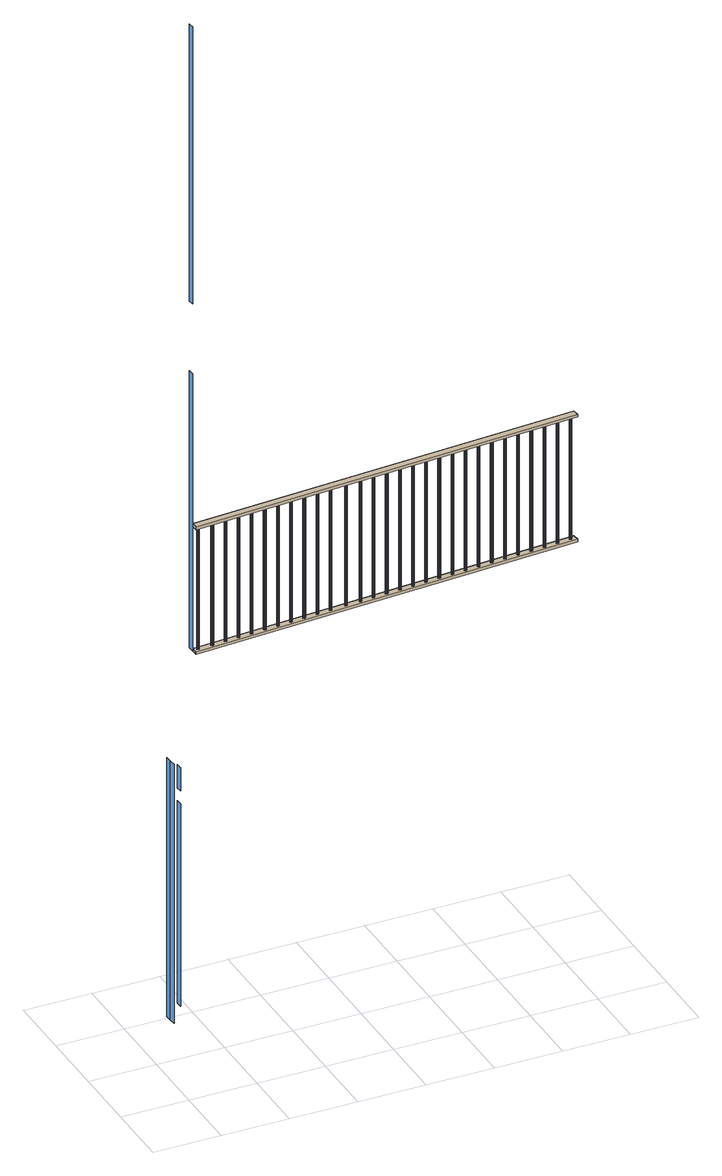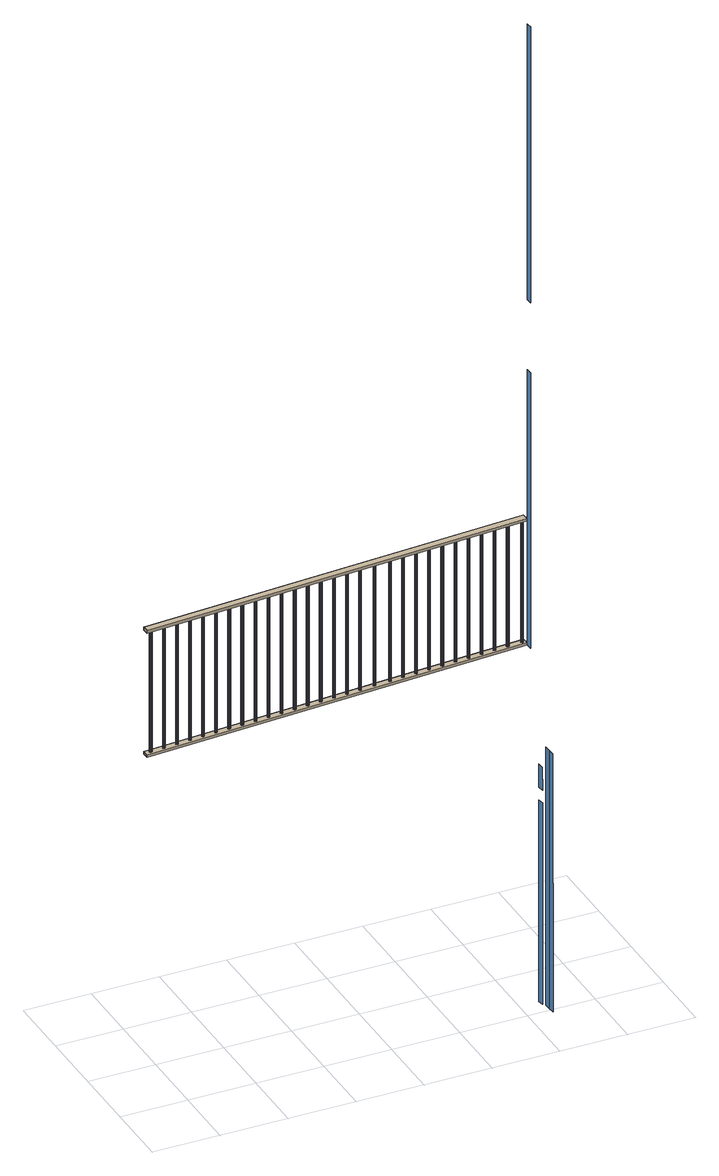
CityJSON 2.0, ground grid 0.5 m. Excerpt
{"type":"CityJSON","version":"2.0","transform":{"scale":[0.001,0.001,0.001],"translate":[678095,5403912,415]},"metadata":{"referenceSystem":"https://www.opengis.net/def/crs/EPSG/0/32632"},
"CityObjects":{
"building1":{"type":"Building","attributes":{"name":"building","DataAvailable":"Sufficient","opendrive_dynamic":"false","opendrive_name":"building","opendrive_orientation":"none","opendrive_type":"BUILDING","measuredHeight":14.51},"children":["building1-1"],"geometry":[{"type":"MultiSurface","lod":"3","boundaries":[[[0,1,2,3]],[[4,3,0,5]],[[6,7,8,9]],[[10,11,12,13]],[[14,15,16,17]],[[18,19,20,21]]],"semantics":{"surfaces":[{"type":"Window"}],"values":[0,0,0,0,0,0]}}]},
"building1-1":{"type":"BuildingInstallation","attributes":{"@cityeditor:layer":"WallSurface.LoD3"},"parents":["building1"],"geometry":[{"type":"MultiSurface","lod":"3","boundaries":[[[22,23,24,25]],[[26,27,28,29]],[[30,31,32,33]],[[34,35,36,37]],[[38,39,40,41]],[[42,43,44,45]],[[46,47,48,49]],[[41,40,50,51]],[[52,53,54,55]],[[56,57,43,42]],[[45,44,58,59]],[[60,61,62,63]],[[64,65,66,67]],[[68,69,70,71]],[[72,73,74,75]],[[76,77,53,52]],[[59,58,77,76]],[[78,79,80,81]],[[29,28,82,83]],[[84,85,86,87]],[[81,80,88,89]],[[89,88,90,91]],[[92,93,94,95]],[[96,97,98,99]],[[100,101,93,92]],[[102,103,104,105]],[[106,107,97,96]],[[108,109,110,111]],[[112,113,114,115]],[[116,117,118,119]],[[120,121,122,123]],[[111,110,117,116]],[[124,125,126,127]],[[128,129,121,120]],[[130,131,132,133]],[[119,118,134,135]],[[105,104,136,137]],[[133,132,103,102]],[[138,139,140,141]],[[142,143,101,100]],[[115,114,144,145]],[[146,147,125,124]],[[148,149,131,130]],[[150,151,152,153]],[[137,136,129,128]],[[154,155,156,157]],[[158,159,160,161]],[[161,160,107,106]],[[162,163,109,108]],[[164,165,166,167]],[[123,122,139,138]],[[99,98,143,142]],[[168,169,170,171]],[[135,134,172,173]],[[174,175,176,177]],[[178,179,113,112]],[[173,172,179,178]],[[180,181,182,183]],[[184,185,186,187,14]],[[188,189,190,191]],[[192,193,194,195]],[[196,197,175,174]],[[171,170,198,199]],[[78,200,201,202,203,204,205,206,207,55,52,76,59,45,42,56,208,51,41,38,209,91,89,81]],[[210,211,85,84]],[[212,213,165,164]],[[214,215,216,217]],[[218,219,149,148]],[[220,221,222,223]],[[224,225,226,227]],[[228,229,230,231]],[[167,166,193,192]],[[232,233,234,235]],[[236,237,219,218]],[[209,238,39,38]],[[239,240,241,242]],[[199,198,155,154]],[[217,216,237,236]],[[33,32,151,150]],[[157,156,221,220]],[[243,244,245,246]],[[247,248,249,250]],[[251,252,244,243]],[[253,254,255,256]],[[257,258,259,260]],[[261,262,252,251]],[[263,264,265,266]],[[267,268,269,270]],[[271,272,273,274]],[[246,245,275,276]],[[277,278,279,280]],[[281,282,268,267]],[[283,284,285,286]],[[287,288,289,290,274,271,291,292,293,294,295,296,297,298,299,300,301,302,303,304,305,306,307,308]],[[309,310,311,312]],[[313,314,315,316]],[[317,318,319,320]],[[280,279,321,322]],[[316,315,310,309]],[[323,324,325,326]],[[243,251,261,260,257,327,270,267,281,191,188,328,329,330,331,332,333,334,335,336,286,283,276,246]],[[337,338,339,340]],[[341,342,343,344]],[[345,346,347,348]],[[249,248,349,350,351,352,353,255,254,354,355,356,357,358,359,360,361,362,363,364,365,366,367,368]],[[296,369,370,295]],[[250,249,368,371,372]],[[373,374,375,376]],[[348,347,264,263]],[[344,343,338,337]],[[340,339,377,378]],[[379,380,342,341]],[[381,350,349,382]],[[383,361,360,384]],[[385,366,365,386]],[[387,388,380,379]],[[191,190,282,281]],[[389,363,362,390]],[[391,392,393,394]],[[395,396,397,398]],[[399,400,318,317]],[[401,402,356,355,403]],[[404,405,406,407]],[[408,364,363,389]],[[384,360,359,409]],[[407,406,410,411]],[[412,413,414,415]],[[416,417,418,419]],[[378,377,420,421]],[[422,423,405,404]],[[421,420,424,425]],[[330,426,427,329]],[[334,428,429,333]],[[329,427,430,328]],[[333,429,431,332]],[[432,433,413,412]],[[386,365,364,408]],[[394,393,434,435]],[[328,430,189,188]],[[425,424,436,437]],[[438,439,440,441]],[[442,443,444,445]],[[390,362,361,383]],[[446,447,448,449]],[[450,451,400,399]],[[286,285,452,336]],[[453,351,350,381]],[[454,455,456,457,458,459,460,461,462,463,464,465,466,467,468,469,470,471,472,473,474,475,476,477]],[[478,352,351,453]],[[327,479,258,257]],[[372,371,368,367,480]],[[481,353,352,478]],[[482,469,468,483]],[[312,311,278,277]],[[320,319,484,485]],[[276,275,284,283]],[[486,487,488,489]],[[411,410,388,387]],[[382,349,248,247]],[[331,490,426,330]],[[322,321,346,345]],[[491,357,356,402,401]],[[419,418,423,422]],[[492,493,494,495]],[[430,189,190,282,268,269,479,258,259,262,252,244,245,275,284,285,452,496,428,429,431,490,426,427]],[[448,392,393,434,433,413,414,417,418,423,405,406,410,388,380,342,343,338,339,377,420,424,436,447]],[[485,484,324,323]],[[266,265,451,450]],[[326,325,374,373]],[[497,498,499,500]],[[437,436,447,446]],[[435,434,433,432]],[[376,375,396,395]],[[415,414,417,416]],[[449,448,392,391]],[[294,501,502,293]],[[503,504,505,506,507,508,509,510,511,512,513,514,515,516,483,482,517,518,519,520,521,522,523,524]],[[525,526,527,528,529,443,444,530,531,532,533,534,535,536,537,538,539,540,541,542,487,488,439,440]],[[369,370,501,502,543,544,272,273,545,546,547,548,549,550,551,552,553,554,555,556,557,558,559,560]],[[278,279,321,346,347,264,265,451,400,318,319,484,324,325,374,375,396,397,498,499,314,315,310,311]],[[180,183,14,184,185]],[[145,144,147,146]],[[561,562,159,158]],[[563,564,73,72]],[[565,566,564,563]],[[567,568,569,570]],[[571,572,27,26]],[[573,574,575,576]],[[63,62,577,578]],[[570,569,69,68]],[[25,24,566,565]],[[579,580,47,46]],[[581,582,229,228]],[[583,584,585,586,587,588,589,590,591,592,593,594,595,596,597,598,599,600,601,602,603,604,605,606]],[[235,234,213,212]],[[83,82,65,64]],[[177,176,31,30]],[[607,608,609,610]],[[195,194,211,210]],[[67,66,580,579]],[[87,86,225,224]],[[611,612,613,614]],[[576,575,582,581]],[[615,616,617,618]],[[578,577,23,22]],[[227,226,574,573]],[[231,230,197,196]],[[75,74,572,571]],[[599,619,620,598]],[[585,621,622,584]],[[623,624,625,626]],[[598,620,627,597]],[[606,628,629,605]],[[630,631,632,633]],[[634,635,636,637]],[[603,638,639,602]],[[640,641,631,630]],[[618,617,642,643]],[[644,645,646,647]],[[648,649,650,651]],[[652,653,654,655]],[[656,657,653,652]],[[658,659,660,661]],[[583,662,628,606]],[[130,148,218,236,217,214,223,220,157,154,199,171,168,242,239,141,138,123,120,128,137,105,102,133]],[[663,664,665,666]],[[661,660,667,668]],[[669,670,671,672]],[[668,667,673,674]],[[592,675,676,591]],[[655,654,645,644]],[[677,678,679,680]],[[597,627,681,596]],[[674,673,670,669]],[[588,682,683,587]],[[605,629,684,604]],[[593,685,675,592]],[[594,686,685,593]],[[591,676,687,590]],[[688,689,649,648]],[[690,691,692,693]],[[602,639,694,601]],[[600,695,619,599]],[[601,694,695,600]],[[587,683,696,586]],[[604,684,638,603]],[[586,696,621,585]],[[697,698,689,688]],[[590,687,699,589]],[[595,700,686,594]],[[584,622,662,583]],[[589,699,682,588]],[[25,22,578,63,60,71,68,570,567,37,34,49,46,579,67,64,83,29,26,571,75,72,563,565]],[[701,702,659,658]],[[596,681,700,595]],[[703,704,705,706]],[[707,708,709,710]],[[55,54,711,207]],[[71,70,61,60]],[[712,713,714,715]],[[716,717,718,719]],[[610,609,720,721]],[[722,723,724,725]],[[49,48,35,34]],[[201,726,727,200]],[[728,729,730,731]],[[732,733,734,735]],[[736,737,738,739]],[[719,718,733,732]],[[203,740,741,202]],[[205,742,743,204]],[[744,745,704,703]],[[710,709,746,747]],[[721,720,723,722]],[[748,749,750,751]],[[207,711,752,206]],[[674,668,661,658,701,651,648,688,697,666,663,753,754,755,626,623,756,633,630,640,680,677,672,669]],[[757,758,745,744]],[[202,741,726,201]],[[715,714,717,716]],[[693,692,759,760]],[[692,691,761,762,763,764,646,645,654,653,657,765,642,617,616,766,767,768,769,770,771,636,635,759]],[[772,773,774,775]],[[776,765,657,656]],[[777,769,768,778]],[[735,734,779,780]],[[781,770,769,777]],[[782,783,713,712]],[[784,785,612,611]],[[786,787,788,789]],[[790,767,766,791]],[[792,793,794,795]],[[791,766,616,615]],[[780,779,796,797]],[[795,794,798,799]],[[800,801,793,792]],[[637,636,771,802]],[[803,804,805,806]],[[807,808,737,736]],[[809,762,761,810]],[[666,665,698,697]],[[755,811,812,754]],[[810,761,691,690]],[[647,646,764,813]],[[813,764,763,814]],[[815,816,804,803]],[[680,679,641,640]],[[626,625,811,755]],[[754,812,817,753]],[[753,817,664,663]],[[651,650,702,701]],[[814,763,762,809]],[[802,771,770,781]],[[789,788,818,819]],[[797,796,820,821]],[[633,632,822,756]],[[756,822,624,623]],[[672,671,678,677]],[[127,126,562,561]],[[141,140,240,239]],[[582,575,574,226,225,86,85,211,194,193,166,165,213,234,233,152,151,32,31,176,175,197,230,229]],[[242,241,169,168]],[[153,152,233,232]],[[223,222,215,214]],[[95,94,163,162]],[[823,824,825,826]],[[825,495,494,824]],[[760,759,635,634]],[[778,768,767,790]],[[799,798,783,782]],[[827,828,829,830]],[[831,832,808,807]],[[91,90,238,209]],[[51,50,833,208]],[[206,752,742,205]],[[725,724,708,707]],[[739,738,834,835]],[[37,36,568,567]],[[706,705,832,831]],[[747,746,758,757]],[[751,750,729,728]],[[835,834,749,748]],[[581,576,573,227,224,87,84,210,195,192,167,164,212,235,232,153,150,33,30,177,174,196,231,228]],[[200,727,79,78]],[[614,613,608,607]],[[204,743,740,203]],[[208,833,57,56]],[[775,774,801,800]],[[806,805,773,772]],[[819,818,816,815]],[[643,642,765,776]],[[731,730,785,784]],[[830,829,787,786]],[[821,820,828,827]],[[836,837,838,839]],[[840,841,842,843]],[[844,845,846,847]],[[848,849,850,851]],[[852,853,854,855]],[[856,857,853,852]],[[858,859,860,861]],[[862,863,864,865]],[[866,867,849,848]],[[868,869,859,858]],[[851,850,870,871]],[[872,873,874,875]],[[876,877,878,879]],[[880,881,869,868]],[[882,883,873,872]],[[884,885,883,882]],[[886,887,845,844]],[[871,870,888,889]],[[875,874,890,891]],[[839,838,863,862]],[[892,893,885,884]],[[894,895,896,897]],[[879,878,837,836]],[[865,864,841,840]],[[898,899,900,901]],[[861,860,902,903]],[[897,896,904,905]],[[906,907,908,909]],[[910,911,912,913]],[[914,915,916,917,918,919,920,921,922,923,924,925,926,927,900,899,928,929,930,931,932,933,934,935]],[[936,932,931,937]],[[938,928,899,898]],[[855,854,881,880]],[[889,888,939,940]],[[903,902,867,866]],[[913,912,941,942]],[[891,890,887,886]],[[847,846,895,894]],[[843,842,943,944]],[[944,943,857,856]],[[945,946,877,876]],[[940,939,946,945]],[[14,187,182,183]],[[180,185,186,181]],[[182,181,186,187]],[[947,925,924,948]],[[949,950,951,952]],[[953,954,907,906]],[[955,918,917,956]],[[957,933,932,936]],[[958,923,922,959]],[[960,921,920,961]],[[962,963,964,965,966,967,968,969,970,971,972,973,974,975,976,977,978,979,980,981,982,983,984,985]],[[986,935,934,987]],[[942,941,988,989]],[[990,926,925,947]],[[991,992,893,892]],[[909,908,993,994]],[[905,904,911,910]],[[948,924,923,958]],[[901,900,927,995]],[[989,988,950,949]],[[996,929,928,938]],[[952,951,954,953]],[[994,993,997,998]],[[998,997,992,991]],[[982,999,1000,981]],[[962,1001,1002,985]],[[977,1003,1004,976]],[[1005,1006,1007,1008]],[[1009,1010,1011,1012]],[[1013,1014,1015,1016]],[[974,1017,1018,973]],[[981,1000,1019,980]],[[976,1004,1020,975]],[[973,1018,1021,972]],[[1022,1023,1024,1025]],[[1026,1027,1028,1029]],[[1030,930,929,996]],[[1031,1032,1033,1034]],[[972,1021,1035,971]],[[1036,1037,1038,1039]],[[980,1019,1040,979]],[[975,1020,1017,974]],[[1041,1042,1043,1044]],[[984,1045,1046,983]],[[985,1002,1045,984]],[[1029,1028,1047,1048]],[[961,920,919,1049]],[[1050,1051,1052,1053,1054,1055,1056,1057,1058,1059,1060,1061,1062,1063,1064,1065,1066,1067,1068,1069,1070,1071,1072,1073]],[[1074,1075,1027,1026]],[[1076,1077,1014,1013]],[[1078,1079,1023,1022]],[[1008,1007,1080,1081]],[[1082,1083,1079,1078]],[[995,927,926,990]],[[1084,1085,1077,1076]],[[1012,1011,1085,1084]],[[1048,1047,1042,1041]],[[1086,1087,1037,1036]],[[1088,916,915,1089]],[[937,931,930,1030]],[[1090,914,935,986]],[[1091,1092,1093,1094,1095,1096,1097,1098,1099,1100,1101,1102,1103,1104,1105,1106,1107,1108,1109,1110,1111,1112,1113,1114]],[[1081,1080,1010,1009]],[[959,922,921,960]],[[956,917,916,1088]],[[1049,919,918,955]],[[1089,915,914,1090]],[[987,934,933,957]],[[1044,1043,1087,1086]],[[1016,1015,1075,1074]],[[1115,1116,1117,1118]],[[1119,1120,1121,1122]],[[1123,1124,1125,1126]],[[1058,1127,1128,1057]],[[1055,1129,1130,1054]],[[1131,1132,1133,1134]],[[1135,1136,1137,1138]],[[1061,1139,1140,1060]],[[1063,1141,1142,1062]],[[1126,1125,1120,1119]],[[1143,1144,1145,1146]],[[1146,1145,1147,1148]],[[1073,1149,1150,1072]],[[1151,1152,1153,1154]],[[1155,1156,1157,1158]],[[1053,1159,1160,1052]],[[967,1161,1162,966]],[[1163,1164,1165,1166]],[[1167,1168,1169,1170]],[[1062,1142,1139,1061]],[[1034,1033,1083,1082]],[[1090,1089,1088,956,955,1049,961,960,959,958,948,947,990,995,901,898,938,996,1030,937,936,957,987,986]],[[983,1046,999,982]],[[1171,1172,1156,1155]],[[963,1173,1001,962]],[[979,1040,1174,978]],[[978,1174,1003,977]],[[1175,1176,1177,1178]],[[969,1179,1180,968]],[[1181,1182,1183,1184]],[[971,1035,1185,970]],[[1039,1038,1032,1031]],[[968,1180,1161,967]],[[965,1186,1187,964]],[[1188,1189,1190,1191,1192,1193,1194,1195,1196,1197,1198,1199,1200,1201,1202,1203,1204,1205,1206,1207,1208,1209,1210,1211]],[[1025,1024,1006,1005]],[[1184,1183,1212,1213]],[[970,1185,1179,969]],[[964,1187,1173,963]],[[1214,1215,1144,1143]],[[1068,1216,1217,1067]],[[1213,1212,1218,1219]],[[1166,1165,1132,1131]],[[1220,1221,1176,1175]],[[1070,1222,1223,1069]],[[1219,1218,1172,1171]],[[966,1162,1186,965]],[[1067,1217,1224,1066]],[[1225,1226,1182,1181]],[[1227,1228,1221,1220]],[[1148,1147,1164,1163]],[[1178,1177,1226,1225]],[[1071,1229,1222,1070]],[[1069,1223,1216,1068]],[[1122,1121,1228,1227]],[[1158,1157,1215,1214]],[[1134,1133,1124,1123]],[[1056,1230,1129,1055]],[[1231,1232,1168,1167]],[[1072,1150,1229,1071]],[[1233,1234,1232,1231]],[[1060,1140,1235,1059]],[[1054,1130,1159,1053]],[[1050,1236,1149,1073]],[[1138,1137,1237,1238]],[[1052,1160,1239,1051]],[[1240,1241,1116,1115]],[[1242,1243,1244,1245]],[[1065,1246,1247,1064]],[[1248,1249,1152,1151]],[[1249,1250,1251,1252,1253,1254,1255,1256,1257,1258,1237,1137,1136,1117,1116,1241,1169,1168,1232,1234,1244,1243,1153,1152]],[[1170,1169,1241,1240]],[[1066,1224,1246,1065]],[[1051,1239,1236,1050]],[[1064,1247,1141,1063]],[[1059,1235,1127,1058]],[[1199,1259,1260,1198]],[[1261,1253,1252,1262]],[[1201,1263,1264,1200]],[[1197,1265,1266,1196]],[[1267,1254,1253,1261]],[[1268,1251,1250,1269]],[[1200,1264,1259,1199]],[[1270,1255,1254,1267]],[[1262,1252,1251,1268]],[[1205,1271,1272,1204]],[[1245,1244,1234,1233]],[[1193,1273,1274,1192]],[[1204,1272,1275,1203]],[[1057,1128,1230,1056]],[[1208,1276,1277,1207]],[[1210,1278,1279,1209]],[[1202,1280,1263,1201]],[[1281,1258,1257,1282]],[[1207,1277,1283,1206]],[[1203,1275,1280,1202]],[[1118,1117,1136,1135]],[[1206,1283,1271,1205]],[[1211,1284,1278,1210]],[[1238,1237,1258,1281]],[[1154,1153,1243,1242]],[[1106,1285,1286,1105]],[[1194,1287,1273,1193]],[[1288,1256,1255,1270]],[[1111,1289,1290,1110]],[[1100,1291,1292,1099]],[[1191,1293,1294,1190]],[[1198,1260,1265,1197]],[[1114,1295,1296,1113]],[[1091,1297,1295,1114]],[[884,892,991,998,994,909,906,953,952,949,989,942,913,910,905,897,894,847,844,886,891,875,872,882]],[[1190,1294,1298,1189]],[[1189,1298,1299,1188]],[[1209,1279,1276,1208]],[[1282,1257,1256,1288]],[[1107,1300,1285,1106]],[[1093,1301,1302,1092]],[[1269,1250,1249,1248]],[[1188,1299,1284,1211]],[[1110,1290,1303,1109]],[[1102,1304,1305,1101]],[[1109,1303,1306,1108]],[[1108,1306,1300,1107]],[[1195,1307,1287,1194]],[[1105,1286,1308,1104]],[[1113,1296,1309,1112]],[[1099,1292,1310,1098]],[[1096,1311,1312,1095]],[[1101,1305,1291,1100]],[[1192,1274,1293,1191]],[[1095,1312,1313,1094]],[[1112,1309,1289,1111]],[[1103,1314,1304,1102]],[[1196,1266,1307,1195]],[[1104,1308,1314,1103]],[[1097,1315,1311,1096]],[[1094,1313,1301,1093]],[[1098,1310,1315,1097]],[[1012,1009,1081,1008,1005,1025,1022,1078,1082,1034,1031,1039,1036,1086,1044,1041,1048,1029,1026,1074,1016,1013,1076,1084]],[[1092,1302,1297,1091]],[[335,496,428,334]],[[332,431,490,331]],[[336,452,496,335]],[[1316,358,357,491]],[[480,367,366,385]],[[256,255,353,481]],[[1317,354,254,253]],[[403,355,354,1317]],[[270,269,479,327]],[[303,554,555,302]],[[274,273,545,290]],[[288,547,548,287]],[[519,472,471,518]],[[297,560,369,296]],[[300,557,558,299]],[[291,544,272,271]],[[306,551,552,305]],[[295,370,501,294]],[[493,494,824,823]],[[407,404,422,419,416,415,412,432,435,394,391,449,446,437,425,421,378,340,337,344,341,379,387,411]],[[1318,536,537,1319]],[[1320,534,535,1321]],[[1319,537,538,1322]],[[302,555,556,301]],[[509,460,459,508]],[[1323,539,540,1324]],[[1324,540,541,1325]],[[1326,542,487,486]],[[1327,533,534,1320]],[[1321,535,536,1318]],[[1325,541,542,1326]],[[1322,538,539,1323]],[[512,463,462,511]],[[521,474,473,520]],[[517,470,469,482]],[[1328,527,528,1329]],[[522,475,474,521]],[[514,1330,465,464,513]],[[441,440,525,1331]],[[507,458,457,506]],[[524,1332,477,476,523]],[[1333,532,533,1327]],[[483,468,467,516]],[[515,466,465,1330,514]],[[1334,530,531,1335]],[[518,471,470,517]],[[513,464,463,512]],[[1329,528,529,1336]],[[489,488,439,438]],[[1331,525,526,1337]],[[1336,529,443,442]],[[445,444,530,1334]],[[1335,531,532,1333]],[[1337,526,527,1328]],[[510,461,460,509]],[[292,543,544,291]],[[298,559,560,297]],[[503,454,477,1332,524]],[[516,467,466,515]],[[301,556,557,300]],[[500,499,314,313]],[[290,545,546,289]],[[287,548,549,308]],[[308,549,550,307]],[[293,502,543,292]],[[520,473,472,519]],[[307,550,551,306]],[[304,553,554,303]],[[505,456,455,504]],[[511,462,461,510]],[[289,546,547,288]],[[508,459,458,507]],[[305,552,553,304]],[[398,397,498,497]],[[409,359,358,1316]],[[523,476,475,522]],[[504,455,454,503]],[[299,558,559,298]],[[506,457,456,505]],[[260,259,262,261]],[[1320,1327,1333,1335,1334,445,442,1336,1329,1328,1337,1331,441,438,489,486,1326,1325,1324,1323,1322,1319,1318,1321]],[[492,495,825,826]],[[1338,1339,1340,1341]],[[1342,1343,1344,1345]],[[1346,1347,1339,1338]],[[1345,1344,1348,1349]],[[1350,1351,1352,1353]],[[1354,1355,1347,1346]],[[1356,1357,1358,1359]],[[1341,1340,1357,1356]],[[1360,1361,1362,1363]],[[1364,1365,1366,1367]],[[1359,1358,1368,1369]],[[1370,1371,1372,1373]],[[1374,1375,1376,1377]],[[1353,1352,1365,1364]],[[1363,1362,1375,1374]],[[1349,1348,1378,1379]],[[1380,1381,1351,1350]],[[1367,1366,1343,1342]],[[1382,1383,1381,1380]],[[1369,1368,1371,1370]],[[1373,1372,1384,1385]],[[1385,1384,1383,1382]],[[1377,1376,1355,1354]],[[1379,1378,1361,1360]],[[1386,1387,1388,1389]],[[1390,1391,1392,1393]],[[1394,1395,1396,1397]],[[1398,1399,1400,1401]],[[1402,1403,1404,1405]],[[1406,1407,1408,1409]],[[1401,1400,1395,1394]],[[1410,1411,1412,1413]],[[1414,1415,1387,1386]],[[1413,1412,1391,1390]],[[1416,1417,1418,1419]],[[1420,1421,1411,1410]],[[1422,1423,1424,1425]],[[1425,1424,1426,1427]],[[1419,1418,1428,1429]],[[1393,1392,1417,1416]],[[1389,1388,1423,1422]],[[1397,1396,1421,1420]],[[1427,1426,1399,1398]],[[1429,1428,1403,1402]],[[1405,1404,1430,1431]],[[1432,1433,1407,1406]],[[1409,1408,1415,1414]],[[1431,1430,1433,1432]]]}]}
},
"vertices":[
[328,973,2898],[332,923,2898],[331,923,888],[327,973,888],[323,1023,888],[325,1023,2898],[404,1029,2538],[408,979,2538],[407,979,968],[403,1029,968],[405,1029,2818],[408,979,2818],[408,979,2638],[404,1029,2638],[472,933,3734],[469,983,3734],[469,983,5884],[472,933,5884],[473,933,6427],[469,983,6427],[469,983,8577],[473,933,8577],
[2124,1023,3753],[2124,1023,4702],[2123,1025,4702],[2123,1025,3753],[2129,1036,3753],[2129,1036,4702],[2131,1036,4702],[2131,1036,3753],[2334,1034,3753],[2334,1034,4710],[2332,1033,4710],[2332,1033,3753],[2140,1026,3753],[2140,1026,4702],[2139,1024,4702],[2139,1024,3753],[1827,1013,3753],[1827,1013,4702],[1829,1014,4702],[1829,1014,3753],[1838,1013,3753],[1838,1013,4702],[1839,1011,4702],[1839,1011,3753],[2140,1031,3753],[2140,1031,4702],[2140,1028,4702],[2140,1028,3753],[1832,1015,4702],[1832,1015,3753],[1841,1004,3753],[1841,1004,4702],[1840,1002,4702],[1840,1002,3753],[1836,1014,3753],[1836,1014,4702],[1840,1009,4702],[1840,1009,3753],[2130,1019,3753],[2130,1019,4702],[2128,1020,4702],[2128,1020,3753],[2135,1036,3753],[2135,1036,4702],[2137,1034,4702],[2137,1034,3753],[2134,1019,3753],[2134,1019,4702],[2132,1019,4702],[2132,1019,3753],[2123,1031,3753],[2123,1031,4702],[2125,1033,4702],[2125,1033,3753],[1841,1007,3753],[1841,1007,4702],[1824,1003,3753],[1824,1003,4702],[1823,1005,4702],[1823,1005,3753],[2133,1036,4702],[2133,1036,3753],[2328,1050,3753],[2328,1050,4710],[2330,1051,4710],[2330,1051,3753],[1824,1008,4702],[1824,1008,3753],[1824,1010,4702],[1824,1010,3753],[1724,998,3753],[1724,998,4702],[1724,1001,4702],[1724,1001,3753],[1729,991,3753],[1729,991,4702],[1727,992,4702],[1727,992,3753],[1724,996,3753],[1724,996,4702],[2240,1033,3753],[2240,1033,4702],[2239,1031,4702],[2239,1031,3753],[1731,990,3753],[1731,990,4702],[1726,1005,3753],[1726,1005,4702],[1727,1006,4702],[1727,1006,3753],[1740,1004,3753],[1740,1004,4702],[1741,1002,4702],[1741,1002,3753],[1730,1007,3753],[1730,1007,4702],[1732,1008,4702],[1732,1008,3753],[2234,1027,3753],[2234,1027,4702],[2232,1026,4702],[2232,1026,3753],[1740,995,3753],[1740,995,4702],[1739,993,4702],[1739,993,3753],[2236,1028,3753],[2236,1028,4702],[2239,1038,3753],[2239,1038,4702],[2240,1035,4702],[2240,1035,3753],[1734,1008,4702],[1734,1008,3753],[2238,1029,4702],[2238,1029,3753],[2229,1026,3753],[2229,1026,4702],[2227,1027,4702],[2227,1027,3753],[1725,994,3753],[1725,994,4702],[1741,1000,4702],[1741,1000,3753],[1741,997,3753],[1741,997,4702],[2238,1040,3753],[2238,1040,4702],[2329,1033,3753],[2329,1033,4710],[2327,1034,4710],[2327,1034,3753],[2223,1039,3753],[2223,1039,4702],[2224,1041,4702],[2224,1041,3753],[1735,991,3753],[1735,991,4702],[1733,990,4702],[1733,990,3753],[1725,1003,3753],[1725,1003,4702],[2322,1041,3753],[2322,1041,4710],[2322,1044,4710],[2322,1044,3753],[2223,1032,3753],[2223,1032,4702],[2222,1034,4702],[2222,1034,3753],[1736,1007,4702],[1736,1007,3753],[2338,1036,3753],[2338,1036,4710],[2336,1035,4710],[2336,1035,3753],[1738,1006,3753],[1738,1006,4702],[3369,1092,3734],[3369,1092,3755],[476,884,3755],[476,884,3734],[506,936,3734],[3365,1141,3734],[3365,1141,3755],[472,933,3755],[3220,1108,3753],[3220,1108,4702],[3221,1110,4702],[3221,1110,3753],[2323,1046,3753],[2323,1046,4710],[2324,1048,4710],[2324,1048,3753],[2339,1038,3753],[2339,1038,4710],[2222,1036,4702],[2222,1036,3753],[1825,1001,3753],[1826,999,3753],[1828,998,3753],[1830,997,3753],[1833,997,3753],[1835,998,3753],[1837,999,3753],[1839,1000,3753],[1834,1015,3753],[1826,1012,3753],[2326,1049,3753],[2326,1049,4710],[2323,1039,3753],[2323,1039,4710],[2230,1044,3753],[2230,1044,4702],[2233,1043,4702],[2233,1043,3753],[2237,1041,3753],[2237,1041,4702],[2226,1042,3753],[2226,1042,4702],[2228,1043,4702],[2228,1043,3753],[2333,1051,3753],[2333,1051,4710],[2335,1050,4710],[2335,1050,3753],[2340,1043,3753],[2340,1043,4710],[2340,1040,4710],[2340,1040,3753],[2325,1035,3753],[2325,1035,4710],[2324,1037,4710],[2324,1037,3753],[2235,1043,3753],[2235,1043,4702],[1826,1012,4702],[2225,1028,3753],[2225,1028,4702],[2224,1030,4702],[2224,1030,3753],[3237,1109,3753],[3237,1109,4702],[3237,1107,4702],[3237,1107,3753],[3321,1109,3753],[3321,1109,4709],[3320,1111,4709],[3320,1111,3753],[3236,1111,3753],[3236,1111,4702],[3335,1108,3753],[3335,1108,4709],[3333,1106,4709],[3333,1106,3753],[3230,1115,3753],[3230,1115,4702],[3232,1114,4702],[3232,1114,3753],[3234,1113,3753],[3234,1113,4702],[3126,1108,3753],[3126,1108,4702],[3128,1108,4702],[3128,1108,3753],[3224,1114,3753],[3224,1114,4702],[3226,1115,4702],[3226,1115,3753],[2830,1069,3753],[2830,1069,4702],[2828,1069,4702],[2828,1069,3753],[3237,1105,4702],[3237,1105,3753],[3120,1099,3753],[3120,1099,4702],[3120,1101,4702],[3120,1101,3753],[3222,1112,3753],[3222,1112,4702],[3236,1103,3753],[3236,1103,4702],[3235,1101,4702],[3235,1101,3753],[2821,1075,3753],[2822,1073,3753],[2824,1071,3753],[2826,1070,3753],[2832,1070,3753],[2835,1071,3753],[2836,1072,3753],[2837,1074,3753],[2838,1076,3753],[2838,1078,3753],[2838,1081,3753],[2837,1083,3753],[2835,1084,3753],[2833,1086,3753],[2831,1086,3753],[2829,1087,3753],[2827,1086,3753],[2825,1085,3753],[2823,1084,3753],[2822,1082,3753],[2821,1080,3753],[2821,1077,3753],[3122,1094,3753],[3122,1094,4702],[3121,1096,4702],[3121,1096,3753],[3125,1091,3753],[3125,1091,4702],[3123,1093,4702],[3123,1093,3753],[3135,1106,3753],[3135,1106,4702],[3136,1104,4702],[3136,1104,3753],[3121,1103,4702],[3121,1103,3753],[3138,1100,3753],[3138,1100,4702],[3137,1098,4702],[3137,1098,3753],[3228,1115,3753],[3220,1106,3753],[3220,1104,3753],[3221,1102,3753],[3223,1100,3753],[3225,1099,3753],[3227,1098,3753],[3229,1098,3753],[3231,1098,3753],[3233,1099,3753],[2727,1079,3753],[2727,1079,4702],[2729,1079,4702],[2729,1079,3753],[2723,1076,3753],[2723,1076,4702],[2725,1078,4702],[2725,1078,3753],[3122,1105,3753],[3122,1105,4702],[3124,1107,4702],[3124,1107,3753],[3323,1107,4709],[3324,1106,4709],[3327,1105,4709],[3329,1105,4709],[3331,1105,4709],[3336,1110,4709],[3337,1112,4709],[3337,1114,4709],[3337,1117,4709],[3336,1119,4709],[3334,1120,4709],[3332,1122,4709],[3330,1122,4709],[3328,1122,4709],[3325,1122,4709],[3323,1121,4709],[3322,1119,4709],[3320,1118,4709],[3320,1115,4709],[3320,1113,4709],[2838,1078,4702],[2838,1076,4702],[3320,1113,4702],[3320,1113,3753],[3137,1096,3753],[3137,1096,4702],[3135,1094,4702],[3135,1094,3753],[2732,1079,4702],[2732,1079,3753],[2722,1075,3753],[2722,1075,4702],[3324,1106,3753],[3323,1107,3753],[3330,1122,3753],[3332,1122,3753],[3320,1118,3753],[3322,1119,3753],[2721,1072,3753],[2721,1072,4702],[3325,1122,3753],[3328,1122,3753],[2738,1069,3753],[2738,1069,4702],[2738,1067,4702],[2738,1067,3753],[3134,1092,3753],[3134,1092,4702],[3132,1091,4702],[3132,1091,3753],[3133,1107,3753],[3133,1107,4702],[3337,1114,3753],[3337,1114,4702],[3337,1112,3753],[2723,1066,3753],[2723,1066,4702],[2722,1068,4702],[2722,1068,3753],[3323,1121,3753],[3334,1120,3753],[2721,1070,4702],[2721,1070,3753],[2733,1062,3753],[2733,1062,4702],[2730,1062,4702],[2730,1062,3753],[2728,1062,3753],[2728,1062,4702],[2726,1063,4702],[2726,1063,3753],[2734,1079,4702],[2734,1079,3753],[2724,1064,3753],[2724,1064,4702],[2736,1077,4702],[2736,1077,3753],[3221,1102,4702],[3220,1104,4702],[3229,1098,4702],[3227,1098,4702],[3220,1106,4702],[3225,1099,4702],[2735,1063,3753],[2735,1063,4702],[2736,1065,4702],[2736,1065,3753],[2737,1076,4702],[2737,1076,3753],[2922,1080,3753],[2922,1080,4702],[2921,1082,4702],[2921,1082,3753],[2926,1093,3753],[2926,1093,4702],[2929,1094,4702],[2929,1094,3753],[2738,1074,3753],[2738,1074,4702],[2739,1071,4702],[2739,1071,3753],[3130,1108,3753],[3130,1108,4702],[3233,1099,4702],[3327,1105,3753],[3037,1095,4710],[3036,1097,4710],[3035,1099,4710],[3033,1100,4710],[3031,1101,4710],[3028,1101,4710],[3026,1100,4710],[3024,1099,4710],[3022,1098,4710],[3021,1096,4710],[3020,1094,4710],[3020,1092,4710],[3021,1089,4710],[3022,1087,4710],[3023,1086,4710],[3025,1084,4710],[3027,1084,4710],[3030,1083,4710],[3032,1084,4710],[3034,1085,4710],[3036,1086,4710],[3037,1088,4710],[3038,1091,4710],[3038,1093,4710],[3329,1105,3753],[3228,1115,4702],[3320,1115,3753],[3331,1105,3753],[3025,1084,3753],[3023,1086,3753],[3137,1102,4702],[3137,1102,3753],[2925,1077,3753],[2925,1077,4702],[2924,1078,4702],[2924,1078,3753],[3223,1100,4702],[3337,1117,3753],[3369,1092,4702],[3365,1141,4702],[3365,1141,4723],[3369,1092,4723],[3231,1098,4702],[3129,1091,3753],[3129,1091,4702],[3127,1091,4702],[3127,1091,3753],[2837,1074,4702],[2836,1072,4702],[3037,1095,3753],[3036,1097,3753],[3035,1099,3753],[3033,1100,3753],[3031,1101,3753],[3028,1101,3753],[3026,1100,3753],[3024,1099,3753],[3022,1098,3753],[3021,1096,3753],[3020,1094,3753],[3020,1092,3753],[3021,1089,3753],[3022,1087,3753],[3027,1084,3753],[3030,1083,3753],[3032,1084,3753],[3034,1085,3753],[3036,1086,3753],[3037,1088,3753],[3038,1091,3753],[3038,1093,3753],[2921,1084,4702],[2921,1087,4702],[2921,1089,4702],[2923,1091,4702],[2924,1092,4702],[2931,1094,4702],[2933,1093,4702],[2935,1092,4702],[2937,1090,4702],[2938,1088,4702],[2938,1086,4702],[2938,1083,4702],[2937,1081,4702],[2936,1079,4702],[2934,1078,4702],[2932,1077,4702],[2930,1076,4702],[2928,1076,4702],[2835,1071,4702],[2832,1070,4702],[2826,1070,4702],[2824,1071,4702],[2822,1073,4702],[2821,1075,4702],[2821,1077,4702],[2821,1080,4702],[2822,1082,4702],[2823,1084,4702],[2825,1085,4702],[2827,1086,4702],[2829,1087,4702],[2831,1086,4702],[2833,1086,4702],[2835,1084,4702],[2837,1083,4702],[2838,1081,4702],[1737,992,3753],[1737,992,4702],[2123,1029,3753],[2123,1029,4702],[2123,1027,3753],[2123,1027,4702],[2138,1022,3753],[2138,1022,4702],[2136,1020,4702],[2136,1020,3753],[2126,1035,3753],[2126,1035,4702],[2337,1049,3753],[2337,1049,4710],[2338,1047,4710],[2338,1047,3753],[2126,1021,4702],[2126,1021,3753],[2139,1033,3753],[2139,1033,4702],[2339,1045,3753],[2339,1045,4710],[1924,1010,3753],[1925,1008,3753],[1926,1007,3753],[1928,1005,3753],[1930,1005,3753],[1933,1005,3753],[1935,1005,3753],[1937,1006,3753],[1939,1008,3753],[1940,1009,3753],[1941,1012,3753],[1941,1014,3753],[1940,1016,3753],[1939,1018,3753],[1938,1020,3753],[1936,1021,3753],[1934,1022,3753],[1931,1022,3753],[1929,1022,3753],[1927,1021,3753],[1925,1019,3753],[1924,1017,3753],[1923,1015,3753],[1923,1013,3753],[2429,1041,3753],[2429,1041,4702],[2427,1041,4702],[2427,1041,3753],[2433,1041,3753],[2433,1041,4702],[2431,1040,4702],[2431,1040,3753],[2636,1070,3753],[2636,1070,4709],[2637,1068,4709],[2637,1068,3753],[1934,1022,4702],[1936,1021,4702],[1926,1007,4702],[1925,1008,4702],[2527,1048,3753],[2527,1048,4702],[2525,1050,4702],[2525,1050,3753],[1938,1020,4702],[1923,1013,4702],[1923,1015,4702],[2533,1048,3753],[2533,1048,4702],[2531,1048,4702],[2531,1048,3753],[2621,1065,3753],[2621,1065,4709],[2622,1067,4709],[2622,1067,3753],[1925,1019,4702],[1927,1021,4702],[2535,1049,3753],[2535,1049,4702],[2638,1066,4709],[2638,1066,3753],[2635,1056,3753],[2635,1056,4709],[2633,1055,4709],[2633,1055,3753],[2527,1065,3753],[2527,1065,4702],[2530,1065,4702],[2530,1065,3753],[2638,1060,3753],[2638,1060,4709],[2637,1058,4709],[2637,1058,3753],[2639,1062,3753],[2639,1062,4709],[2534,1064,3753],[2534,1064,4702],[2536,1063,4702],[2536,1063,3753],[1924,1010,4702],[2522,1058,3753],[2522,1058,4702],[2522,1060,4702],[2522,1060,3753],[2538,1061,4702],[2538,1061,3753],[2539,1057,3753],[2539,1057,4702],[2539,1055,4702],[2539,1055,3753],[2539,1059,4702],[2539,1059,3753],[1940,1009,4702],[1939,1008,4702],[2538,1052,3753],[2538,1052,4702],[2537,1051,4702],[2537,1051,3753],[1939,1018,4702],[1933,1005,4702],[1930,1005,4702],[1924,1017,4702],[1941,1012,4702],[1941,1014,4702],[1937,1006,4702],[2525,1064,3753],[2525,1064,4702],[2623,1059,3753],[2623,1059,4709],[2622,1061,4709],[2622,1061,3753],[1929,1022,4702],[1931,1022,4702],[1928,1005,4702],[2524,1062,3753],[2524,1062,4702],[1935,1005,4702],[1940,1016,4702],[2532,1065,3753],[2532,1065,4702],[2428,1057,3753],[2428,1057,4702],[2430,1058,4702],[2430,1058,3753],[2422,1049,3753],[2422,1049,4702],[2422,1051,4702],[2422,1051,3753],[1839,1000,4702],[2024,1024,3753],[2024,1024,4702],[2025,1026,4702],[2025,1026,3753],[2027,1028,3753],[2027,1028,4702],[2029,1029,4702],[2029,1029,3753],[2425,1043,4702],[2425,1043,3753],[2423,1044,3753],[2423,1044,4702],[2422,1046,4702],[2422,1046,3753],[1826,999,4702],[1825,1001,4702],[2439,1045,3753],[2439,1045,4702],[2437,1043,4702],[2437,1043,3753],[2031,1029,3753],[2031,1029,4702],[2033,1029,4702],[2033,1029,3753],[2436,1056,3753],[2436,1056,4702],[2438,1054,4702],[2438,1054,3753],[1830,997,4702],[1828,998,4702],[1835,998,4702],[1833,997,4702],[2426,1056,3753],[2426,1056,4702],[2423,1053,4702],[2423,1053,3753],[2439,1050,3753],[2439,1050,4702],[2439,1047,4702],[2439,1047,3753],[1837,999,4702],[2522,1056,3753],[2522,1053,3753],[2523,1051,3753],[2529,1048,3753],[2424,1055,3753],[2424,1055,4702],[2621,1063,4709],[2621,1063,3753],[2624,1057,4709],[2626,1056,4709],[2628,1055,4709],[2631,1055,4709],[2639,1064,4709],[2634,1071,4709],[2632,1072,4709],[2629,1072,4709],[2627,1072,4709],[2625,1071,4709],[2623,1069,4709],[2030,1012,3753],[2030,1012,4702],[2028,1013,4702],[2028,1013,3753],[2639,1064,3753],[2627,1072,3753],[2629,1072,3753],[2035,1028,4702],[2035,1028,3753],[2625,1071,3753],[2023,1022,3753],[2023,1022,4702],[2436,1042,3753],[2436,1042,4702],[2040,1019,3753],[2040,1019,4702],[2040,1017,4702],[2040,1017,3753],[2632,1072,3753],[2634,1071,3753],[2024,1016,3753],[2024,1016,4702],[2023,1018,4702],[2023,1018,3753],[2037,1027,4702],[2037,1027,3753],[2023,1020,4702],[2023,1020,3753],[2026,1014,3753],[2026,1014,4702],[2623,1069,3753],[2035,1012,3753],[2035,1012,4702],[2032,1012,4702],[2032,1012,3753],[2434,1057,3753],[2434,1057,4702],[2626,1056,3753],[2624,1057,3753],[2523,1051,4702],[2522,1053,4702],[2631,1055,3753],[2628,1055,3753],[2037,1013,3753],[2037,1013,4702],[2522,1056,4702],[2038,1015,4702],[2038,1015,3753],[2039,1025,4702],[2039,1025,3753],[2529,1048,4702],[472,933,4702],[472,933,4723],[476,884,4723],[476,884,4702],[2040,1023,3753],[2040,1023,4702],[2040,1021,4702],[2040,1021,3753],[2432,1058,3753],[2432,1058,4702],[1834,1015,4702],[2439,1052,4702],[2439,1052,3753],[617,919,3753],[617,919,4702],[617,916,4702],[617,916,3753],[613,911,3753],[613,911,4702],[611,910,4702],[611,910,3753],[1110,946,3753],[1110,946,4702],[1107,945,4702],[1107,945,3753],[603,925,3753],[603,925,4702],[605,926,4702],[605,926,3753],[604,910,3753],[604,910,4702],[602,911,4702],[602,911,3753],[606,909,3753],[606,909,4702],[599,917,3753],[599,917,4702],[599,920,4702],[599,920,3753],[616,914,3753],[616,914,4702],[615,912,4702],[615,912,3753],[601,924,3753],[601,924,4702],[600,915,3753],[600,915,4702],[607,927,4702],[607,927,3753],[1115,952,3753],[1115,952,4702],[1115,950,4702],[1115,950,3753],[615,923,3753],[615,923,4702],[616,921,4702],[616,921,3753],[601,913,3753],[601,913,4702],[1115,955,3753],[1115,955,4702],[1115,957,3753],[1115,957,4702],[1112,947,3753],[1112,947,4702],[610,927,4702],[610,927,3753],[1113,948,4702],[1113,948,3753],[1114,959,3753],[1114,959,4702],[1105,945,3753],[1105,945,4702],[1103,946,4702],[1103,946,3753],[1203,953,3753],[1203,953,4710],[1201,954,4710],[1201,954,3753],[600,922,4702],[600,922,3753],[1101,947,4702],[1101,947,3753],[1104,962,3753],[1104,962,4702],[1106,963,4702],[1106,963,3753],[1099,949,3753],[1099,949,4702],[1098,951,4702],[1098,951,3753],[1215,964,4710],[1214,966,4710],[1212,968,4710],[1210,969,4710],[1208,970,4710],[1206,970,4710],[1204,969,4710],[1202,968,4710],[1200,967,4710],[1199,965,4710],[1198,963,4710],[1198,961,4710],[1198,958,4710],[1199,956,4710],[1205,953,4710],[1207,952,4710],[1209,953,4710],[1211,954,4710],[1213,955,4710],[1214,957,4710],[1215,959,4710],[1215,962,4710],[1213,955,3753],[1211,954,3753],[1205,953,3753],[612,926,4702],[612,926,3753],[1098,953,4702],[1098,953,3753],[609,909,4702],[609,909,3753],[614,925,3753],[614,925,4702],[1198,961,3753],[1198,963,3753],[1099,958,3753],[1099,958,4702],[1100,960,4702],[1100,960,3753],[1102,961,3753],[1102,961,4702],[1208,970,3753],[1210,969,3753],[1214,957,3753],[1199,965,3753],[1200,967,3753],[1202,968,3753],[1204,969,3753],[699,922,3753],[700,920,3753],[702,919,3753],[704,917,3753],[706,917,3753],[708,917,3753],[711,917,3753],[713,918,3753],[714,920,3753],[716,921,3753],[716,924,3753],[717,926,3753],[716,928,3753],[715,930,3753],[714,932,3753],[712,933,3753],[709,934,3753],[707,934,3753],[705,934,3753],[703,933,3753],[701,931,3753],[700,929,3753],[699,927,3753],[699,925,3753],[1215,962,3753],[1215,959,3753],[1098,956,4702],[1098,956,3753],[1198,958,3753],[1112,961,3753],[1112,961,4702],[1108,963,4702],[1108,963,3753],[1199,956,3753],[1207,952,3753],[1111,962,4702],[1111,962,3753],[701,931,4702],[703,933,4702],[699,922,4702],[699,925,4702],[712,933,4702],[714,932,4702],[1005,938,3753],[1005,938,4702],[1003,939,4702],[1003,939,3753],[1000,942,3753],[1000,942,4702],[999,944,4702],[999,944,3753],[999,951,3753],[999,951,4702],[1000,953,4702],[1000,953,3753],[716,928,4702],[717,926,4702],[705,934,4702],[715,930,4702],[716,924,4702],[1010,938,3753],[1010,938,4702],[1008,938,4702],[1008,938,3753],[1004,955,3753],[1004,955,4702],[1006,956,4702],[1006,956,3753],[1209,953,3753],[1016,945,3753],[1016,945,4702],[1015,943,4702],[1015,943,3753],[716,921,4702],[1015,950,3753],[1015,950,4702],[1016,947,4702],[1016,947,3753],[707,934,4702],[1011,955,3753],[1011,955,4702],[1013,953,4702],[1013,953,3753],[699,927,4702],[700,929,4702],[1009,955,4702],[1009,955,3753],[1206,970,3753],[899,937,3753],[900,935,3753],[901,933,3753],[903,932,3753],[906,931,3753],[908,931,3753],[910,931,3753],[912,932,3753],[914,934,3753],[915,936,3753],[916,938,3753],[916,940,3753],[916,942,3753],[915,945,3753],[913,946,3753],[911,948,3753],[909,948,3753],[907,948,3753],[904,948,3753],[902,947,3753],[901,945,3753],[899,943,3753],[899,941,3753],[898,939,3753],[1002,954,3753],[1002,954,4702],[998,948,3753],[998,948,4702],[1012,940,3753],[1012,940,4702],[1001,940,4702],[1001,940,3753],[1014,941,3753],[1014,941,4702],[998,946,3753],[998,946,4702],[1014,952,3753],[1014,952,4702],[1212,968,3753],[1214,966,3753],[1215,964,3753],[799,930,3753],[800,928,3753],[802,926,3753],[804,925,3753],[806,924,3753],[808,924,3753],[810,924,3753],[812,925,3753],[814,927,3753],[815,929,3753],[816,931,3753],[816,933,3753],[816,935,3753],[815,937,3753],[813,939,3753],[811,940,3753],[809,941,3753],[807,941,3753],[805,941,3753],[803,940,3753],[801,938,3753],[800,936,3753],[799,934,3753],[799,932,3753],[1511,989,3753],[1511,989,4709],[1513,988,4709],[1513,988,3753],[1305,960,3753],[1305,960,4702],[1302,960,4702],[1302,960,3753],[1309,960,3753],[1309,960,4702],[1307,960,4702],[1307,960,3753],[914,934,4702],[912,932,4702],[908,931,4702],[906,931,4702],[1313,963,3753],[1313,963,4702],[1311,961,4702],[1311,961,3753],[1514,986,3753],[1514,986,4709],[1514,983,4709],[1514,983,3753],[916,940,4702],[916,938,4702],[915,945,4702],[916,942,4702],[1313,973,3753],[1313,973,4702],[1315,971,4702],[1315,971,3753],[1315,969,4702],[1315,969,3753],[898,939,4702],[899,941,4702],[1497,982,3753],[1497,982,4709],[1497,984,4709],[1497,984,3753],[1308,977,3753],[1308,977,4702],[1310,976,4702],[1310,976,3753],[903,932,4702],[901,933,4702],[708,917,4702],[706,917,4702],[1315,967,3753],[1315,967,4702],[1314,964,4702],[1314,964,3753],[1505,991,3753],[1505,991,4709],[1507,991,4709],[1507,991,3753],[1306,977,3753],[1306,977,4702],[700,920,4702],[709,934,4702],[1298,965,3753],[1298,965,4702],[1297,968,4702],[1297,968,3753],[713,918,4702],[711,917,4702],[1298,972,3753],[1298,972,4702],[1300,974,4702],[1300,974,3753],[714,920,4702],[704,917,4702],[702,919,4702],[1414,978,3753],[1413,980,3753],[1412,982,3753],[1410,983,3753],[1408,984,3753],[1405,984,3753],[1403,984,3753],[1401,983,3753],[1399,981,3753],[1398,979,3753],[1397,977,3753],[1397,975,3753],[1398,973,3753],[1399,971,3753],[1400,969,3753],[1402,968,3753],[1404,967,3753],[1407,967,3753],[1409,967,3753],[1411,968,3753],[1413,970,3753],[1414,972,3753],[1415,974,3753],[1415,976,3753],[1301,976,4702],[1301,976,3753],[1312,975,3753],[1312,975,4702],[904,948,4702],[907,948,4702],[1303,977,4702],[1303,977,3753],[1299,963,3753],[1299,963,4702],[901,945,4702],[902,947,4702],[909,948,4702],[1298,970,3753],[1298,970,4702],[1300,962,3753],[1300,962,4702],[899,943,4702],[910,931,4702],[1503,991,3753],[1503,991,4709],[1501,990,3753],[1501,990,4709],[915,936,4702],[899,937,4702],[1514,981,4709],[1514,981,3753],[900,935,4702],[1510,991,3753],[1510,991,4709],[1498,986,3753],[1498,986,4709],[1499,988,4709],[1499,988,3753],[911,948,4702],[913,946,4702],[1497,980,3753],[1497,980,4709],[1498,978,4709],[1500,976,4709],[1502,975,4709],[1504,974,4709],[1506,974,4709],[1509,974,4709],[1511,975,4709],[1512,977,4709],[1514,979,4709],[1397,975,4702],[1397,977,4702],[1504,974,3753],[1502,975,3753],[1399,971,4702],[1398,973,4702],[1398,979,4702],[1399,981,4702],[1506,974,3753],[1500,976,3753],[1498,978,3753],[1509,974,3753],[1407,967,4702],[1404,967,4702],[1405,984,4702],[1408,984,4702],[1402,968,4702],[1413,970,4702],[1411,968,4702],[1415,974,4702],[1414,972,4702],[1400,969,4702],[1514,979,3753],[1512,977,3753],[1409,967,4702],[1415,976,4702],[811,940,4702],[813,939,4702],[1403,984,4702],[1511,975,3753],[801,938,4702],[803,940,4702],[815,929,4702],[814,927,4702],[1410,983,4702],[1412,982,4702],[799,932,4702],[799,934,4702],[799,930,4702],[1413,980,4702],[1414,978,4702],[809,941,4702],[802,926,4702],[800,928,4702],[805,941,4702],[816,933,4702],[816,931,4702],[807,941,4702],[1401,983,4702],[815,937,4702],[800,936,4702],[812,925,4702],[808,924,4702],[806,924,4702],[804,925,4702],[816,935,4702],[810,924,4702],[3336,1119,3753],[3336,1110,3753],[2938,1083,3753],[2937,1081,3753],[2938,1088,3753],[2938,1086,3753],[2936,1079,3753],[2934,1078,3753],[2932,1077,3753],[2930,1076,3753],[2928,1076,3753],[2937,1090,3753],[2921,1089,3753],[2923,1091,3753],[3020,1092,4702],[2921,1084,3753],[3038,1093,4702],[2935,1092,3753],[2931,1094,3753],[2933,1093,3753],[2924,1092,3753],[2921,1087,3753],[500,904,3753],[500,904,4702],[498,904,4702],[498,904,3753],[503,921,3753],[503,921,4702],[505,919,4702],[505,919,3753],[503,904,3753],[503,904,4702],[507,918,4702],[507,918,3753],[495,920,3753],[495,920,4702],[497,921,4702],[497,921,3753],[505,905,3753],[505,905,4702],[496,905,3753],[496,905,4702],[494,906,4702],[494,906,3753],[508,913,3753],[508,913,4702],[508,911,4702],[508,911,3753],[499,921,3753],[499,921,4702],[501,921,4702],[501,921,3753],[492,908,4702],[492,908,3753],[491,910,3753],[491,910,4702],[491,912,4702],[491,912,3753],[508,909,3753],[508,909,4702],[506,907,4702],[506,907,3753],[508,915,4702],[508,915,3753],[493,918,3753],[493,918,4702],[492,916,3753],[492,916,4702],[491,914,4702],[491,914,3753],[1619,998,3756],[1619,998,4705],[1621,999,4705],[1621,999,3756],[1628,984,3756],[1628,984,4705],[1626,983,4705],[1626,983,3756],[1632,994,3756],[1632,994,4705],[1632,992,4705],[1632,992,3756],[1629,998,3756],[1629,998,4705],[1631,996,4705],[1631,996,3756],[1618,984,3756],[1618,984,4705],[1616,986,4705],[1616,986,3756],[1615,993,3756],[1615,993,4705],[1616,995,4705],[1616,995,3756],[1631,987,3756],[1631,987,4705],[1630,985,4705],[1630,985,3756],[1617,997,3756],[1617,997,4705],[1624,982,3756],[1624,982,4705],[1622,982,4705],[1622,982,3756],[1632,989,3756],[1632,989,4705],[1623,1000,3756],[1623,1000,4705],[1625,1000,4705],[1625,1000,3756],[1627,999,4705],[1627,999,3756],[1620,983,4705],[1620,983,3756],[1615,988,4705],[1615,988,3756],[1615,990,3756],[1615,990,4705]
]}
